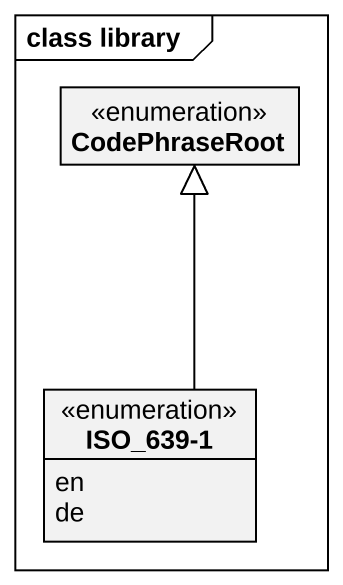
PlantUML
@startuml
mainframe class library
hide circle
hide empty members
enum CodePhraseRoot
enum "ISO_639-1" as ISO_639_1 {
  en
  de
}
ISO_639_1 -up-|> CodePhraseRoot
@enduml
